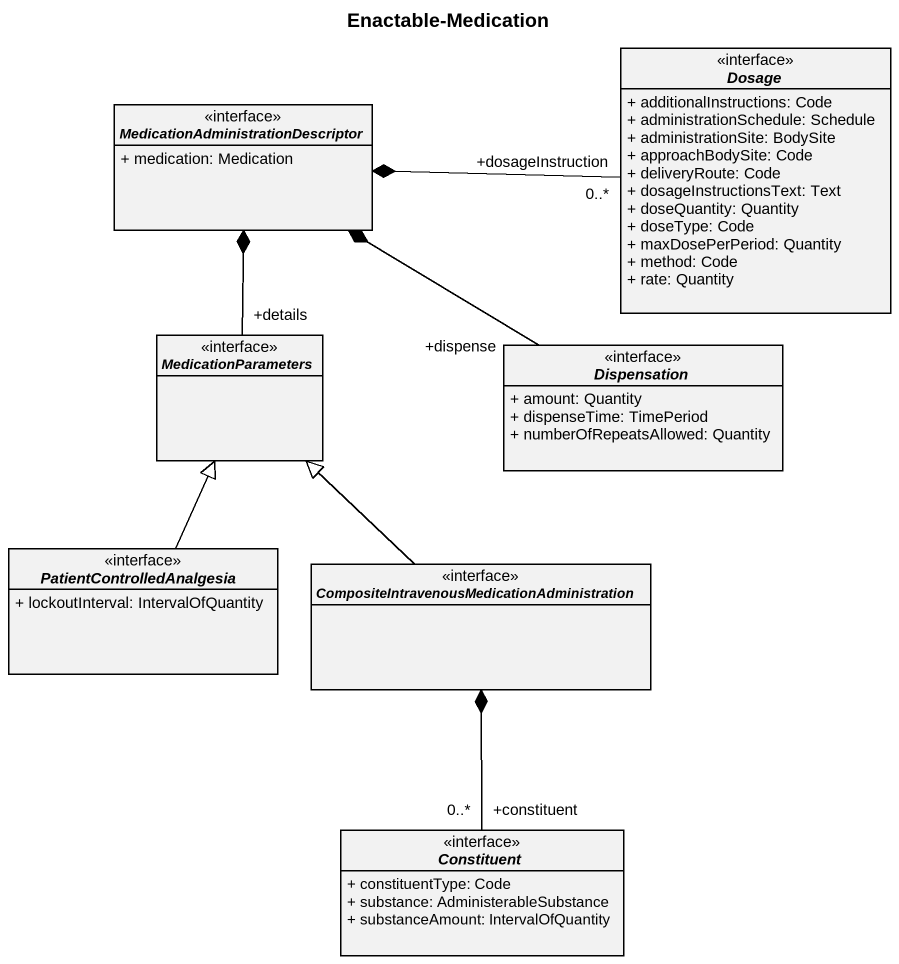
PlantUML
@startuml
title Enactable-Medication
hide circle
hide empty members
skinparam classAttributeIconSize 0
interface Dosage {
  + additionalInstructions: Code
  + administrationSchedule: Schedule
  + administrationSite: BodySite
  + approachBodySite: Code
  + deliveryRoute: Code
  + dosageInstructionsText: Text
  + doseQuantity: Quantity
  + doseType: Code
  + maxDosePerPeriod: Quantity
  + method: Code
  + rate: Quantity
}
interface "MedicationAdministrationDescriptor" as MedicationAdministrationDesc {
  + medication: Medication
}
interface MedicationParameters
interface Dispensation {
  + amount: Quantity
  + dispenseTime: TimePeriod
  + numberOfRepeatsAllowed: Quantity
}
interface PatientControlledAnalgesia {
  + lockoutInterval: IntervalOfQuantity
}
interface "CompositeIntravenousMedicationAdministration" as CompositeIntravenousMedicati
interface Constituent {
  + constituentType: Code
  + substance: AdministerableSubstance
  + substanceAmount: IntervalOfQuantity
}
Dosage "+dosageInstruction\n0..*" -left-* MedicationAdministrationDesc
MedicationParameters "+details" -up-* MedicationAdministrationDesc
Dispensation "+dispense" -up-* MedicationAdministrationDesc
PatientControlledAnalgesia -up-|> MedicationParameters
CompositeIntravenousMedicati -up-|> MedicationParameters
Constituent "+constituent\n0..*" -up-* CompositeIntravenousMedicati
@enduml
